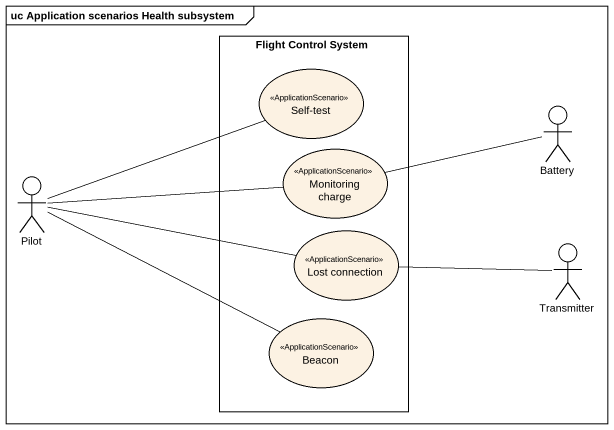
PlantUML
@startuml
mainframe uc Application scenarios Health subsystem
rectangle "Flight Control System" as Flight_Control_System {
  usecase "Self-test" as Self_test <<ApplicationScenario>>
  usecase "Monitoring charge" as Monitoring_charge <<ApplicationScenario>>
  usecase "Lost connection" as Lost_connection <<ApplicationScenario>>
  usecase Beacon <<ApplicationScenario>>
}
actor Battery
actor Pilot
actor Transmitter
Battery -left- Monitoring_charge
Pilot -right- Self_test
Pilot -right- Monitoring_charge
Pilot -right- Lost_connection
Pilot -right- Beacon
Transmitter -left- Lost_connection
@enduml
